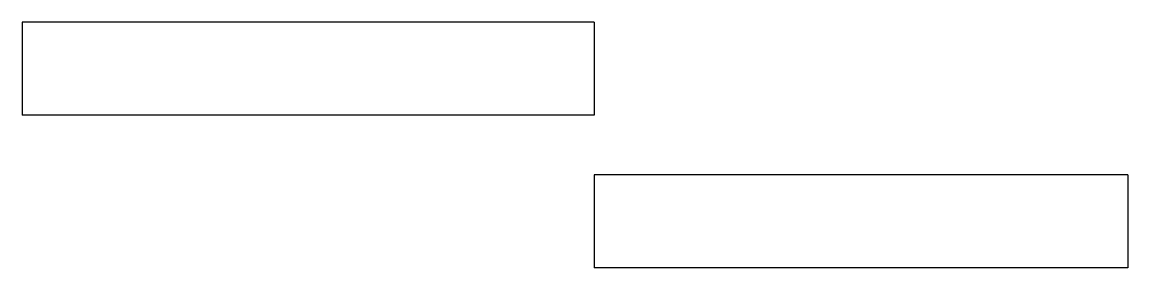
# Model space of a CAD drawing. Extents: x -2504 to -2040, y 1332 to 1435.
import ezdxf

# ---------------------------------------------------------------- set-up
doc = ezdxf.new("R2010")
doc.units = 0
doc.header["$LTSCALE"] = 12
doc.header["$MEASUREMENT"] = 0
doc.layers.add('SHELL', color=40, linetype='CONTINUOUS')

msp = doc.modelspace()

# ---------------------------------------------------------------- linework, layer by layer
at = {"layer": 'SHELL'}
for p, q in [((-2264.05, 1435.28), (-2504.05, 1435.28)), ((-2504.05, 1435.28), (-2504.05, 1396.28)), ((-2264.05, 1435.28), (-2264.05, 1396.28)), ((-2264.05, 1396.28), (-2504.05, 1396.28)), ((-2040.15, 1371.15), (-2264.05, 1371.15)), ((-2264.05, 1371.15), (-2264.05, 1332.15)), ((-2040.15, 1371.15), (-2040.15, 1332.15)), ((-2040.15, 1332.15), (-2264.05, 1332.15))]:
    msp.add_line(p, q, dxfattribs=at)

doc.saveas('drawing.dxf')
